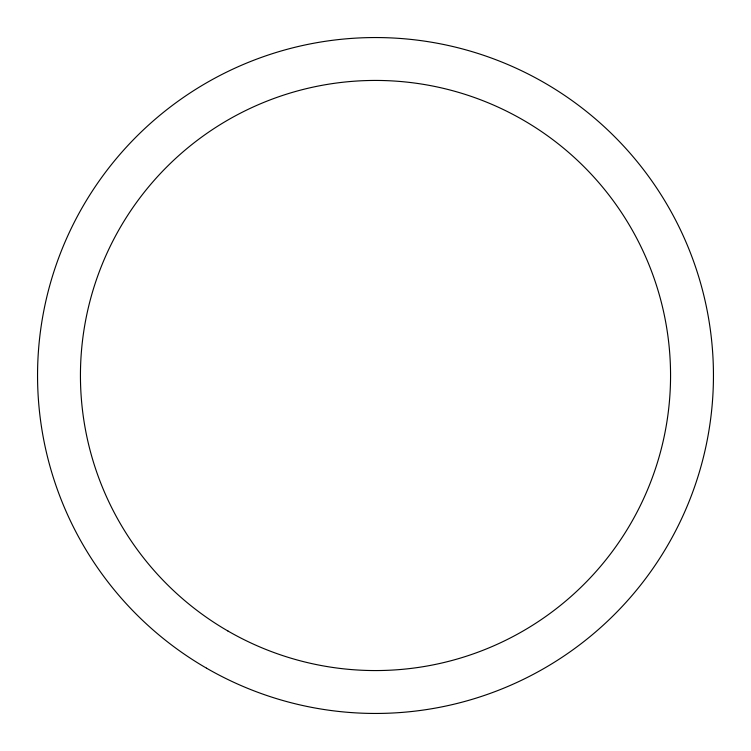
<?xml version="1.0" encoding="UTF-8"?>
<svg xmlns="http://www.w3.org/2000/svg" width="751" height="751" viewBox="0 0 751 751"><rect width="100%" height="100%" fill="white"/><g stroke="black" fill="none" stroke-linecap="round" stroke-linejoin="round"><path stroke-width="1.13" d="M206.525 668.174A337.95 337.95 0 0 0 713.45 375.5A337.95 337.95 0 0 0 206.525 82.826A337.95 337.95 0 0 0 206.525 668.174M227.966 631.028A295.059 295.059 0 0 0 670.559 375.5A295.059 295.059 0 0 0 227.966 119.972A295.059 295.059 0 0 0 227.966 631.028"/></g></svg>
